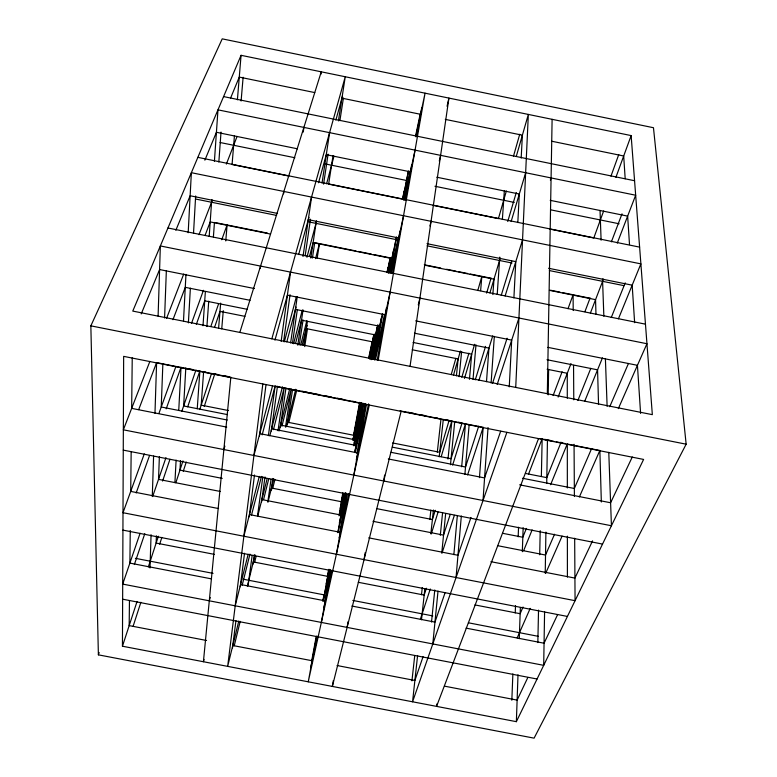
<?xml version="1.0" encoding="UTF-8"?>
<svg xmlns="http://www.w3.org/2000/svg" width="777" height="777" viewBox="0 0 777 777"><rect width="100%" height="100%" fill="white"/><g stroke="black" fill="none" stroke-linecap="round" stroke-linejoin="round"><path stroke-width="1.17" d="M122.445 646.221L123.65 356.361L643.609 459.43L516.365 721.668L122.445 646.221L137.063 601.456M129.458 600.757L129.176 625.611L206.536 640.471M130.264 530.555L129.885 563.092L211.519 578.884M131.167 451.602L130.711 491.404L218.551 508.546M132.236 357.847L131.663 408.372L226.709 427.107M547.329 393.716L552.107 119.318M544.59 611.81L543.696 665.335L122.698 584.1L140.093 533.265M545.231 573.154L545.91 532.099M546.726 483.313L547.445 440.015M548.193 394.862L548.611 369.901M537.839 642.589L538.529 610.12M539.694 554.778L540.209 530.681M541.365 476.252L542.161 438.665L528.515 474.193M150 567.987L151.068 534.731M152.292 496.513L153.593 456.06M154.973 413.335L156.604 362.606L193.318 369.881M158.1 316.103L160.353 245.95L646.95 343.735L618.327 408.624M516.365 721.668L518.006 674.824M519.269 638.704L520.357 607.74M522.319 551.699L523.154 527.602M156.41 535.819L156.138 543.065L214.306 554.351M159.372 456.74L158.527 479.38L220.27 491.452M162.869 363.558L161.237 407.002L227.321 420.036M164.578 317.997L166.346 270.833M511.839 700.242L512.869 673.902M515.229 612.927L515.51 605.652M518.172 536.829L518.55 527.204M515.724 387.422L528.341 114.433L516.365 156.119M174.912 482.624L176.107 460.091M178.759 410.169L181.031 367.239L166.2 408.828M183.498 320.92L185.965 274.388M188.18 232.741L191.365 172.698L640.879 263.869L618.424 318.813M509.256 386.868L511.693 340.112L415.656 320.862M513.898 297.921L515.782 261.635L427.01 243.677M517.822 222.572L519.308 194.036L436.781 177.214M521.182 158.071L522.377 135.198L445.299 119.376M180.517 460.606L179.973 470.104L222.222 478.379M185.82 367.832L183.644 405.963L227.467 414.617M188.393 322.882L190.375 288.189M193.512 233.401L195.649 195.979M197.241 408.809L199.883 370.804L187.704 406.808M203.001 325.718L205.371 291.55M209.198 236.393L211.732 199.844M214.413 161.237L217.978 109.848L635.664 195.221L617.278 243.104M483.022 500.505L488.043 427.544M491.113 383.061L494.318 336.383M497.212 294.357L499.776 257.119M502.369 219.483L504.341 190.919M203.603 371.921L201.185 405.147L228.516 410.547M206.896 326.544L208.741 301.146M213.403 236.859L214.452 222.436M218.842 162.053L221.018 132.071M479.477 477.661L483.158 427.34L400.068 410.868M486.499 381.662L488.947 348.106L414.481 333.207M492.861 294.59L493.997 279.166L425.048 265.258M218.619 327.923L220.658 303.117M225.777 240.938L227.098 224.961L267.366 233.09M234.45 135.703L232.07 164.51L288.694 176.02M237.403 99.815L241.064 55.313L631.138 135.587L652.34 414.656L132.77 311.091L241.064 55.313M221.736 328.807L223.281 310.664M241.103 101.02L243.123 77.253M456.06 577.534L461.324 516.006M464.899 474.242L469.114 425.048M473.018 379.497L475.98 344.833M480.623 290.666L481.847 276.359L477.777 290.53M453.865 554.642L457.294 516.035M461.674 466.763L465.51 423.63L452.632 465.141M469.454 379.302L471.688 354.176L413.102 342.463M436.771 704.011L436.557 706.38L538.519 438.597M230.798 377.603L203.419 661.732L204.03 659.42M432.808 643.939L438.014 591.122M441.773 552.971L445.648 513.655M450.475 464.733L454.72 421.629M459.139 376.748L461.635 351.495M431.526 622.027L434.77 589.976M440.297 535.343L442.579 512.752M448.008 459.052L451.884 420.765L441.2 456.691M456.429 375.786L458.139 358.935L412.247 349.776M417.599 655.487L412.558 701.786L506.886 432.333M421.484 619.793L424.825 589.073M430.837 533.809L433.43 510.013M439.219 456.827L443.259 419.735M260.305 268.405L260.557 266.084M411.936 680.846L414.743 655.535M421.493 594.735L422.29 587.548M429.827 519.531L430.885 510.023M437.296 452.195L440.909 419.687M283.576 193.852L283.867 191.463M262.83 383.955L227.661 666.375L238.792 621.046M232.478 647.872L235.955 620.629M240.268 586.781L244.532 553.243M249.174 516.841L254.497 475M259.479 435.955L265.996 384.751M303.273 132.061L303.885 127.409M248.057 585.819L252.146 555.574M257.537 515.802L262.849 476.554M268.386 435.683L275.097 386.091L295.124 390.064M281.148 341.404L290.53 272.105M253.011 564.151L254.293 554.836M261.567 501.903L264.996 476.942M271.299 431.06L277.457 386.276M283.595 341.618L290.044 294.716M320.92 74.204L321.251 71.814L239.831 332.43M267.812 501.923L271.056 479.283M278.03 430.711L284.197 387.684L273.436 429.642M290.617 342.948L297.251 296.697M303.02 256.507L311.548 197.076M271.144 490.277L272.853 478.477M280.254 427.437L285.965 388.063M292.443 343.415L297.3 309.916M305.138 255.886L310.46 219.201M410.033 366.355L448.921 98.087L447.057 106.274M285.489 427.185L291.22 388.918L281.896 426.272M297.776 345.163L303.049 309.926M310.81 258.081L316.365 221.008M322.037 183.11L329.584 132.663M287.286 424.485L292.502 389.937M299.291 344.969L303.059 319.998M312.422 258.022L314.734 242.667M323.582 184.11L328.098 154.137M383.712 480.992L384.615 475.126M303.7 345.299L307.362 321.649M317.181 258.187L319.434 243.599L356.002 250.971M333.042 155.633L328.632 184.13L402.622 199.165L408.576 171.037M338.413 120.911L345.25 76.758L271.843 338.811M304.71 346.581L307.488 328.72M339.889 120.668L343.405 98.048M364.054 559.625L365.161 552.68M347.115 627.408L348.047 621.717M333.343 680.555L332.362 686.431L401.117 411.363M377.204 360.149L386.46 307.711M392.502 273.475L399.98 231.051M405.38 200.408L411.655 164.85M416.627 136.674L421.756 107.634M378.224 360.013L425.048 93.172L415.821 136.762M356.925 453.515L365.802 404.079L297.474 390.53M373.863 359.217L381.264 318.036M389.374 272.873L393.337 250.825M402.622 199.165L404.069 191.084M353.836 475.116L366.443 404.662M374.475 359.809L382.672 314.015M390.054 272.776L396.425 237.16M403.195 199.33L408.216 171.319M336.383 554.244L347.29 494.182M354.846 452.554L363.636 404.147M371.775 359.314L377.972 325.223M387.645 271.94L390.2 257.877L373.688 254.545M339.724 532.371L346.649 494.337M355.487 445.823L363.218 403.35L354.118 445.716M371.163 359.712L375.67 334.984L301.515 320.153L295.551 343.415M375.874 333.857L377.098 327.117M387.111 272.135L387.976 267.414M324.737 601.107L330.439 570.104M340.433 515.821L344.532 493.531M354.273 440.549L361.227 402.797L353.176 440.549M369.386 358.44L373.446 336.344M321.338 622.435L330.905 570.318M338.034 531.517L345.153 492.735M353.788 445.668L361.596 403.176M369.716 358.925L374.291 334.042M311.771 660.382L316.2 636.557M322.999 599.883L323.426 597.571M327.34 576.466L328.661 569.366M341.122 502.165L342.871 492.764M353.457 435.635L359.634 402.35M316.715 636.052L308.246 681.808L369.289 405.05M323.251 600.786L328.865 570.435M339.19 514.675L343.104 493.521M353.049 439.821L359.829 403.195M368.648 358.09L372.125 341.627M415.53 136.16L420.25 113.831M368.949 358.314L373.892 334.945M387.189 272.125L390.2 257.877M352.933 439.772L360.664 403.448M370.095 359.081L375.34 334.45M388.335 273.31L391.559 258.168M403.846 200.417L410.13 170.862M370.668 358.469L377.816 324.893M388.956 272.601L396.493 237.218M404.458 199.854L415.054 150.126M340.151 508.42L343.347 493.521M354.137 443.211L362.704 403.273M372.134 359.295L379.205 326.311M390.676 272.795L398.3 237.247M339.044 515.85L343.832 493.55M372.688 359.304L382.469 313.772M391.219 273.048L403.535 215.734M326.107 584.022L329.283 569.395M339.326 523.047L345.872 492.803M354.671 452.204L365.112 404.03M374.699 359.78L384.43 314.87M322.921 601.437L329.866 569.463M337.859 532.692L346.241 494.123M355.264 452.573L365.802 404.079M375.437 359.77L390.132 292.123M310.615 667.696L317.511 636.334M323.824 607.595L332.032 570.24M339.141 537.878L348.892 493.512M356.293 459.79L368.58 403.865M439.296 161.043L440.627 155.351M429.953 225.971L431.06 221.319M418.288 304.866L419.92 298.115M247.377 586.111L255.05 554.865M268.036 501.981L273.757 478.7M286.528 426.69L295.726 389.258M234.246 645.745L240.2 621.386M254.633 562.363L256.07 556.497M272.63 488.752L274.912 479.438M288.743 422.863L296.804 389.889M235.198 605.807L248.154 554.254M257.799 515.86L267.142 478.661M279.128 430.944L289.685 388.918M300.67 345.173L306.857 320.561M242.142 585.392L249.961 554.088M263.578 499.582L268.793 478.69M302.185 345.046L307.1 325.359M251.505 515.161L261.451 476.408M243.861 536.237L259.314 476.408M269.804 435.79L282.449 386.829M293.58 343.735L302.272 310.072M315.549 258.644L319.434 243.599M262.17 434.848L275.097 386.091M286.82 341.861L296.047 307.07M309.469 256.449L313.121 242.677L391.948 258.576M253.924 455.487L272.494 386.043M284.324 341.841L296.387 296.717M306.944 257.265L316.589 221.202M326.602 183.77L333.974 156.187M209.596 599.698L210.208 597.455M274.951 340.171L287.412 295.163L385.217 314.763M298.64 254.574L308.935 217.405M318.521 182.76L326.291 154.681L410.421 171.834M335.858 120.134L342.54 95.979M451.233 374.553L455.856 358.352M513.471 156.206L519.735 134.246M453.477 375.155L460.402 351.049M506.361 190.977L498.416 218.628L433.08 205.351M223.863 449.572L224.874 446.134M448.951 420.949L439.714 452.253L392.579 442.939M461.8 377.36L468.929 353.156M486.635 293.114L491.015 278.234M507.74 221.523L516.287 192.511M464.481 378.389L474.63 344.269M489.898 292.929L500.233 258.197M511.13 221.532L525.64 172.737M435.227 510.314L432.391 519.541L376.777 508.653M462.043 422.97L451.058 458.741L392.375 447.163M475.281 379.856L485.567 346.367M501.223 295.377L511.742 261.14M431.293 533.886L438.082 512.024M478.904 380.477L492.744 335.878M505.118 295.988L522.542 239.87M550.378 180.167L551.087 177.933M133.1 626.32L140.88 602.262M159.664 544.211L161.869 537.393M183.275 471.25L186.247 462.053M204.215 406.517L214.85 373.65M426.379 588.257L424.174 595.075L358.284 582.294M450.194 514.481L443.531 535.11L372.979 521.309M478.71 426.175L465.52 467.016L390.909 452.301M492.56 383.265L507.099 338.228M148.339 566.948L158.372 536.237M175.845 482.731L182.974 460.907M199.747 409.566L211.548 373.436M420.386 619.162L430.273 588.966M442.035 553.02L454.37 515.326M467.579 474.941L483.158 427.34M497.183 384.469L518.929 318.007M134.353 564.539L144.804 533.663M162.597 481.05L169.949 459.304M214.637 327.166L219.978 311.373L244.891 316.346M98.388 654.846L90.851 325.845L222.222 38.85L653.467 127.719L686.149 444.191L534.09 738.15L98.388 654.846L99.174 652.554M152.651 496.561L165.977 457.604M181.799 411.344L195.95 369.978M210.849 326.437L218.551 303.924M423.067 656.672L414.879 680.467L337.072 665.53M445.017 592.89L434.965 622.115L351.835 606.031M470.979 517.453L457.964 555.264L368.745 537.849M500.631 431.264L484.576 477.923L388.315 458.954M136.179 492.958L149.563 455.468M196.358 324.3L204.73 300.816L247.3 309.324M610.965 176.165L618.754 154.574M144.289 453.855L122.999 512.713L575.067 600.689L574.669 538.228M158.887 413.5L175.874 366.569M191.492 323.387L203.457 290.297M221.746 239.743L227.098 224.961M568.016 308.712L573.096 294.774L590.598 298.31M603.642 210.985L593.793 238.005L550.038 229.118M615.918 177.321L631.138 135.587M553.107 395.551L562.121 371.785M584.906 311.694L590.015 298.213M611.392 241.832L622.008 213.84M138.675 409.644L156.604 362.606M172.95 319.697L185.276 287.335L250.048 300.301M205.06 235.421L210.208 221.911L270.493 234.071M558.139 397.057L571.008 363.558M590.365 313.17L603.457 279.079M149.874 361.383L123.349 429.817L611.431 525.747L608.779 452.34M166.511 318.483L183.751 273.999M198.98 234.712L212.393 200.126M226.36 164.093L237.082 136.431M526.379 528.428L522.824 537.257L502.787 533.333M561.072 442.23L546.814 477.641L525.446 473.426M577.865 400.514L590.821 368.337M611.266 317.54L625.213 282.877M523.581 550.806L532.128 529.904M550.602 484.712L567.317 443.813L567.346 487.937M584.848 400.932L602.457 357.867M141.22 313.918L159.596 269.551L254.419 288.549M175.835 230.303L190.142 195.765L277.554 213.442M204.866 160.188L216.424 132.284L297.465 148.805M230.623 97.98L239.277 77.088L314.753 92.58M523.028 607.031L520.143 613.704L474.922 604.924M554.545 534.226L545.532 555.05L498.008 545.755M591.627 448.562L574.349 488.48L522.494 478.253M609.731 406.721L628.467 363.451M517.191 637.888L530.205 608.372M545.697 573.271L562.072 536.149M579.351 496.969L599.863 450.475L567.987 444.162M527.836 677.486L517.123 700.106L444.473 686.149M557.556 614.743L544.065 643.22L466.093 628.137M592.55 540.87L574.922 578.088L490.928 561.693M632.284 456.993L610.605 502.758L519.638 484.829M122.64 599.193L537.062 679.011M232.779 645.502L312.15 660.741M122.921 530.118L567.424 616.443M253.312 561.926L327.768 576.369M135.383 558.323L213.053 573.368M243.123 579.186L324.339 594.91M352.816 600.427L432.789 615.908M468.395 622.795L538.344 636.344M240.549 584.498L325.291 600.893M123.261 450.116L602.534 544.085M271.464 488.024L341.579 501.757M261.888 499.582L341.054 515.064M249.456 514.578L340.365 532.313M287.626 422.222L353.885 435.305M280.594 425.097L354.875 439.763M271.62 428.778L356.138 445.444M259.771 433.624L357.799 452.942M306.284 328.613L372.445 341.822M90.851 325.845L686.149 444.191M188.151 368.648L194.075 369.823M203.555 371.697L205.924 372.173M215.404 374.048L217.774 374.524M223.698 375.689L229.623 376.864M293.638 389.559L295.988 390.025M301.894 391.19L307.789 392.366M310.149 392.832L319.58 394.706M325.476 395.872L331.371 397.037M337.276 398.212L343.172 399.378M352.603 401.253L354.963 401.719M407.993 412.228L413.869 413.393M419.735 414.559L425.602 415.724M434.994 417.579L437.344 418.045M446.736 419.91L449.077 420.376M458.469 422.241L460.819 422.698M544.784 439.345L550.718 440.52M560.207 442.404L562.577 442.871M195.687 370.357L231.225 377.399M539.656 438.539L553.826 441.355M556.186 441.822L565.627 443.686M167.958 227.991L645.464 324.164M547.853 347.358L637.431 365.316L640.598 413.432M295.435 309.382L379.788 326.262M546.989 359.722L597.562 369.842L598.552 404.516M547.125 369.25L567.278 373.281L567.288 398.232M197.863 157.362L639.607 247.125M308.304 219.668L398.756 237.966M548.591 268.269L632.177 285.178L634.634 322.698M195.454 198.999L276.583 215.404M309.129 221.979L398.28 240.015M427.068 245.833L512.024 263.014M549.388 270.571L623.931 285.645M215.229 222.572L225.913 224.728M315.889 242.88L318.259 243.356M358.362 251.447L371.328 254.069M424.3 264.753L440.744 268.075M446.61 269.26L456.012 271.154M458.362 271.62L467.754 273.523M470.104 273.99L491.219 278.253M550.504 290.219L560.013 292.133M562.393 292.618L571.911 294.532M549.417 290.345L595.551 299.66L595.969 314.151M223.591 96.591L634.566 180.73M550.223 200.34L627.641 216.123L629.506 244.609M220.066 142.512L294.881 157.741M325.631 164.005L406.575 180.487M434.945 186.266L514.277 202.428M550.815 209.868L619.114 223.776M341.938 98.164L420.571 114.306M551.699 141.22L623.688 155.992L625.184 178.759M600.029 210.431L601.107 240.229M602.515 279.04L603.855 316.249M605.39 358.498L607.119 406.293M599.863 450.475L601.34 502M573.096 294.774L573.203 310.528M573.552 365.384L573.776 399.815M574.057 444.298L574.397 496.532M567.375 536.169L567.404 577.088"/></g></svg>
